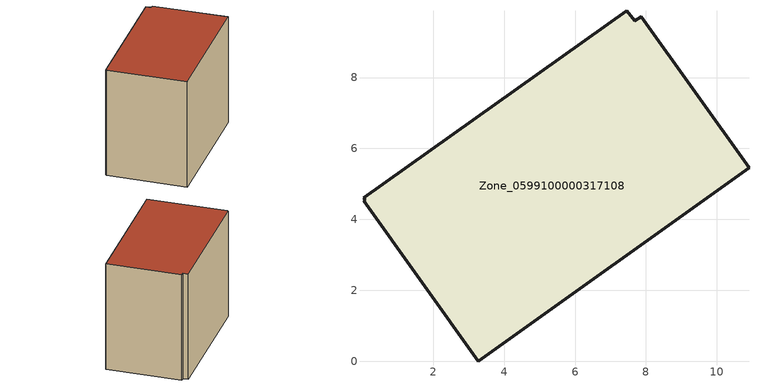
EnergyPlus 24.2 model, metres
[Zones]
Zone_0599100000317108
 floor ground (C_G): 0.04,4.53 0.08,4.56 0.04,4.61 7.46,9.88 7.69,9.6 7.87,9.71 10.91,5.46 3.27,0 z0
 wall outside (C_F): 0.08,4.56 0.04,4.53 3.27,0 10.91,5.46 7.87,9.71 7.69,9.6 7.46,9.88 0.04,4.61 0.08,4.56 z0:7.86
 roof outside (C_R): 7.87,9.71 7.69,9.6 7.46,9.88 0.04,4.61 0.08,4.56 0.04,4.53 3.27,0 10.91,5.46 z7.86
[BUILDING]
Pand.0599100000317108: North Axis=0; Terrain=City; Loads Convergence Tolerance Value=0.04; Temperature Convergence Tolerance Value=0.4; Solar Distribution=FullExterior; Maximum Number of Warmup Days=25; Minimum Number of Warmup Days=1
[Site:Location]
Rotterdam.The.Hague.AP_ZH_NLD Design_Conditions: Latitude=51.96; Longitude=4.45; Time Zone=1; Elevation=-4.5
[SITE:GROUNDTEMPERATURE:BUILDINGSURFACE]
18, 18, 18, 18, 18, 18, 18, 18, 18, 18, 18, 18
[MATERIAL] Thermal Absorptance=0.9; Solar Absorptance=0.7; Visible Absorptance=0.7
Name | Roughness | Thickness | Conductivity | Density | Specific Heat
G.TC.1975-1991 | MediumSmooth | 0.15 | 0.288461 | 540 | 1210
F.TC.1975-1991 | Rough | 0.3 | 0.230769 | 1920 | 840
R.TC.1975-1991 | MediumRough | 0.2 | 0.153846 | 1500 | 1000
[CONSTRUCTION]
C_G: G.TC.1975-1991
C_F: F.TC.1975-1991
C_R: R.TC.1975-1991
[ZONE]
Zone_0599100000317108: Type=1; Multiplier=1; Ceiling Height=Autocalculate; Volume=Autocalculate; Floor Area=autocalculate; Part of Total Floor Area=Yes
[ZONEINFILTRATION:DESIGNFLOWRATE]
Infil_Zone_0599100000317108: Zone or ZoneList or Space or SpaceList=Zone_0599100000317108; Schedule=AlwaysOn; Design Flow Rate Calculation Method=Flow/Area; Flow Rate per Floor Area=0.003; Constant Term Coefficient=1; Temperature Term Coefficient=0; Velocity Term Coefficient=0; Velocity Squared Term Coefficient=0
[HVACTEMPLATE:ZONE:IDEALLOADSAIRSYSTEM]
Zone_0599100000317108: Maximum Heating Supply Air Temperature=50; Minimum Cooling Supply Air Temperature=13; Maximum Heating Supply Air Humidity Ratio=0.0156; Minimum Cooling Supply Air Humidity Ratio=0.0077; Heating Limit=NoLimit; Cooling Limit=NoLimit; Dehumidification Control Type=ConstantSensibleHeatRatio; Cooling Sensible Heat Ratio=0.7; Dehumidification Setpoint=60; Humidification Control Type=None; Humidification Setpoint=30; Outdoor Air Method=None; Outdoor Air Flow Rate per Person=0.00944; Outdoor Air Flow Rate per Zone Floor Area=0; Outdoor Air Flow Rate per Zone=0; Demand Controlled Ventilation Type=None; Outdoor Air Economizer Type=NoEconomizer; Heat Recovery Type=None; Sensible Heat Recovery Effectiveness=0.7; Latent Heat Recovery Effectiveness=0.65
[ZONECONTROL:THERMOSTAT]
ThermostatControl_Zone_0599100000317108: Zone or ZoneList=Zone_0599100000317108; Control Type Schedule=DualSetpointControlType; Control 1=Thermostat_Zone_0599100000317108; Temperature Difference Between Cutout And Setpoint=0
[THERMOSTATSETPOINT:DUALSETPOINT]
Thermostat_Zone_0599100000317108: Heating Setpoint Temperature Schedule=HeatingSetpoint_Zone_0599100000317108; Cooling Setpoint Temperature Schedule=CoolingSetpoint_Zone_0599100000317108
[SCHEDULE:COMPACT]
HeatingSetpoint_Zone_0599100000317108: Through: 12/31, For: AllDays, Until: 24:00, 21
CoolingSetpoint_Zone_0599100000317108: Through: 12/31, For: AllDays, Until: 24:00, 24
DualSetpointControlType: Through: 12/31, For: AllDays, Until: 24:00, 4
AlwaysOn: Through: 12/31, For: AllDays, Until: 24:00, 1
